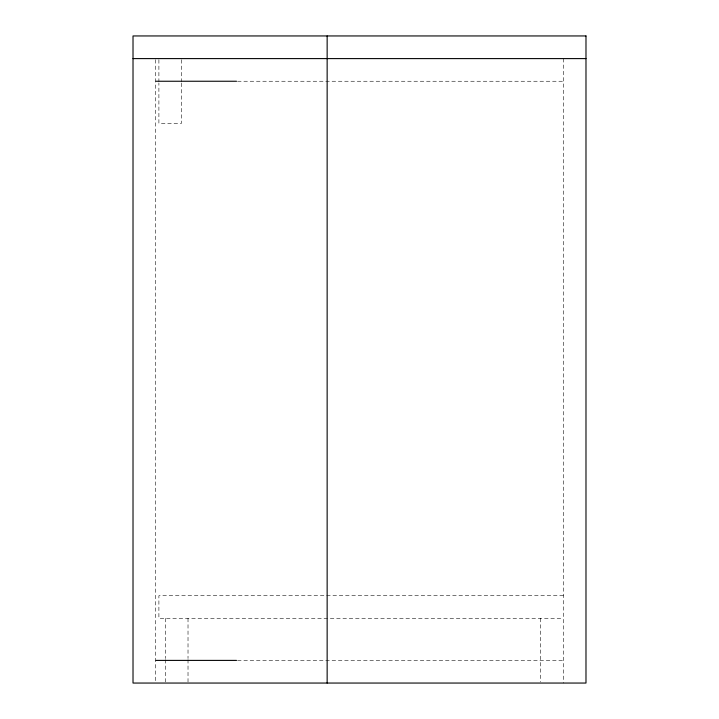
<?xml version="1.0" encoding="UTF-8"?>
<svg xmlns="http://www.w3.org/2000/svg" width="719" height="719" viewBox="0 0 719 719"><rect width="100%" height="100%" fill="white"/><g stroke="black" fill="none" stroke-linecap="round" stroke-linejoin="round"><path stroke-width="0.54" stroke-dasharray="3.6 2.7" d="M237.549 81.247L563.337 81.247M563.337 595.692L158.899 595.692L158.899 618.34L563.337 618.34M237.549 660.401L563.337 660.401M563.337 58.599L563.337 683.05M540.688 618.34L540.688 681.936M188.018 618.34L188.018 658.505M188.018 659.62L188.018 681.936M181.548 59.713L181.548 82.029M181.548 83.143L181.548 123.308L158.899 123.308L158.899 83.143M165.37 618.34L165.37 658.505M165.37 659.62L165.37 681.936M158.899 59.713L158.899 82.029M155.663 59.677L155.663 683.05"/><path stroke-width="1.08" d="M133.015 58.599L585.985 58.599M155.663 81.247L236.524 81.247M155.663 660.401L236.524 660.401M327.145 35.95L327.145 683.05M585.985 35.95L133.015 35.95L133.015 683.05L585.985 683.05L585.985 35.95"/></g></svg>
